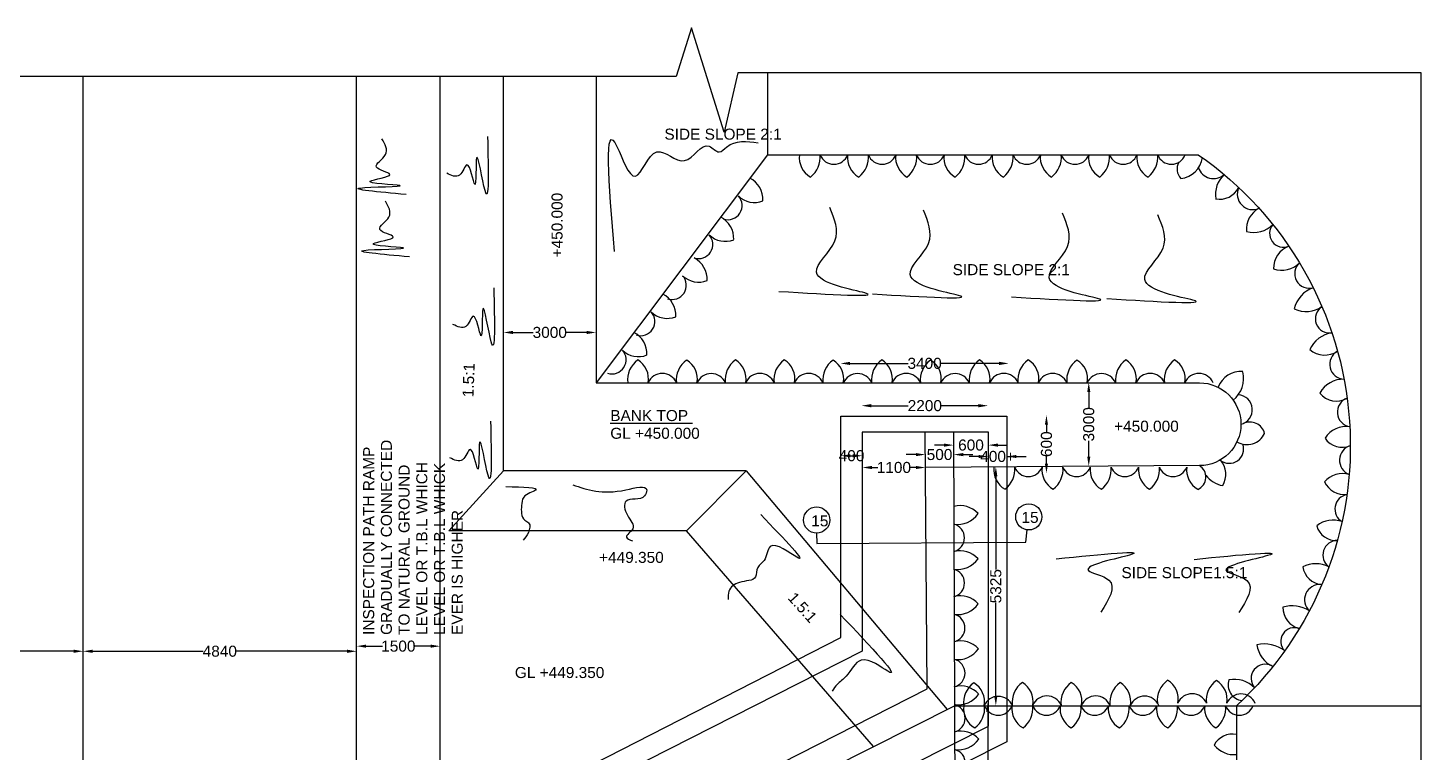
# Model space of a CAD drawing. Header units: millimetres. Extents: x 5757556 to 5765813, y 20979447 to 20984701.
# Drawn here: x 5762282 to 5764178, y 20982435 to 20983420 of the extents above; entities that cross this region are included whole.
import ezdxf

# ---------------------------------------------------------------- set-up
doc = ezdxf.new("R2010")
doc.units = ezdxf.units.MM
doc.header["$MEASUREMENT"] = 0
for name, color, linetype in [('DIMENSIONS', 7, 'Continuous'), ('DRAWING', 7, 'Continuous'), ('TEXT', 7, 'Continuous')]:
    doc.layers.add(name, color=color, linetype=linetype)
doc.styles.get("Standard").update_dxf_attribs({"font": 'arial.ttf', "height": 15})
doc.dimstyles.get("Standard").update_dxf_attribs({"dimtxt": 15, "dimasz": 13, "dimexe": 0.18, "dimexo": 0.0625, "dimgap": 0.09, "dimtad": 0, "dimdec": 0, "dimzin": 0, "dimdsep": 46, "dimtxsty": 'Standard', "dimcen": 0.09, "dimse1": 1, "dimse2": 1, "dimadec": 0, "dimazin": 0, "dimtfac": 1, "dimtdec": 0, "dimtofl": 0, "dimtmove": 0, "dimatfit": 3, "dimfxl": 1, "dimtolj": 1, "dimtzin": 0, "dimarcsym": 0})

# ---------------------------------------------------------------- blocks, each defined once
blk = doc.blocks.new('*D111')
at = {"layer": 'Defpoints', "color": 0, "transparency": 16777216}
for p in [(5762929.1, 20983006.2), (5763055, 20983006.2), (5763055, 20983006.2)]:
    blk.add_point(p, dxfattribs=at)
at = {"layer": 'DIMENSIONS', "color": 0, "lineweight": -2, "transparency": 16777216}
for p, q in [((5762942.1, 20983006.2), (5762969.6, 20983006.2)), ((5763042, 20983006.2), (5763014.5, 20983006.2))]:
    blk.add_line(p, q, dxfattribs=at)
at = {"layer": 'DIMENSIONS', "color": 0, "transparency": 16777216}
for points in [[(5762942.1, 20983008.4), (5762942.1, 20983004), (5762929.1, 20983006.2)], [(5763042, 20983008.4), (5763042, 20983004), (5763055, 20983006.2)]]:
    blk.add_solid(points, dxfattribs=at)
at = {"layer": 'DIMENSIONS', "color": 0, "transparency": 16777216, "insert": (5762992, 20983006.2), "char_height": 15, "attachment_point": 5}
blk.add_mtext('\\A1;3000', dxfattribs=at)
blk = doc.blocks.new('*D112')
at = {"layer": 'Defpoints', "color": 0, "transparency": 16777216}
for p in [(5763388, 20982838.5), (5763417.2, 20982838.5), (5763417.2, 20982838.5)]:
    blk.add_point(p, dxfattribs=at)
at = {"layer": 'DIMENSIONS', "color": 0, "lineweight": -2, "transparency": 16777216}
blk.add_line((5763401, 20982838.5), (5763404.2, 20982838.5), dxfattribs=at)
at = {"layer": 'DIMENSIONS', "color": 0, "transparency": 16777216}
for points in [[(5763401, 20982840.6), (5763401, 20982836.3), (5763388, 20982838.5)], [(5763404.2, 20982840.6), (5763404.2, 20982836.3), (5763417.2, 20982838.5)]]:
    blk.add_solid(points, dxfattribs=at)
at = {"layer": 'DIMENSIONS', "color": 0, "transparency": 16777216, "insert": (5763402.6, 20982838.5), "char_height": 15, "attachment_point": 5}
blk.add_mtext('\\A1;400', dxfattribs=at)
blk = doc.blocks.new('*D113')
at = {"layer": 'Defpoints', "color": 0, "transparency": 16777216}
for p in [(5763417.2, 20982824.4), (5763503.2, 20982825), (5763503.2, 20982822.5)]:
    blk.add_point(p, dxfattribs=at)
at = {"layer": 'DIMENSIONS', "color": 0, "lineweight": -2, "transparency": 16777216}
for p, q in [((5763430.2, 20982822.5), (5763438.4, 20982822.5)), ((5763490.2, 20982822.5), (5763482, 20982822.5))]:
    blk.add_line(p, q, dxfattribs=at)
at = {"layer": 'DIMENSIONS', "color": 0, "transparency": 16777216}
for points in [[(5763430.2, 20982824.7), (5763430.2, 20982820.4), (5763417.2, 20982822.5)], [(5763490.2, 20982824.7), (5763490.2, 20982820.4), (5763503.2, 20982822.5)]]:
    blk.add_solid(points, dxfattribs=at)
at = {"layer": 'DIMENSIONS', "color": 0, "transparency": 16777216, "insert": (5763460.2, 20982822.5), "char_height": 15, "attachment_point": 5}
blk.add_mtext('\\A1;1100', dxfattribs=at)
blk = doc.blocks.new('*D114')
at = {"layer": 'Defpoints', "color": 0, "transparency": 16777216}
for p in [(5763503.1, 20982839.9), (5763541.5, 20982840.1), (5763541.5, 20982840.1)]:
    blk.add_point(p, dxfattribs=at)
at = {"layer": 'DIMENSIONS', "color": 0, "lineweight": -2, "transparency": 16777216}
for p, q in [((5763490.1, 20982840.1), (5763477.1, 20982840.1)), ((5763554.5, 20982840.1), (5763567.5, 20982840.1))]:
    blk.add_line(p, q, dxfattribs=at)
at = {"layer": 'DIMENSIONS', "color": 0, "transparency": 16777216}
for points in [[(5763490.1, 20982842.2), (5763490.1, 20982837.9), (5763503.1, 20982840.1)], [(5763554.5, 20982842.2), (5763554.5, 20982837.9), (5763541.5, 20982840.1)]]:
    blk.add_solid(points, dxfattribs=at)
at = {"layer": 'DIMENSIONS', "color": 0, "transparency": 16777216, "insert": (5763522.3, 20982840.1), "char_height": 15, "attachment_point": 5}
blk.add_mtext('\\A1;500', dxfattribs=at)
blk = doc.blocks.new('*D115')
at = {"layer": 'Defpoints', "color": 0, "transparency": 16777216}
for p in [(5763541.4, 20982853), (5763588.7, 20982853), (5763588.7, 20982853)]:
    blk.add_point(p, dxfattribs=at)
at = {"layer": 'DIMENSIONS', "color": 0, "lineweight": -2, "transparency": 16777216}
for p, q in [((5763528.4, 20982853), (5763515.4, 20982853)), ((5763601.7, 20982853), (5763614.7, 20982853))]:
    blk.add_line(p, q, dxfattribs=at)
at = {"layer": 'DIMENSIONS', "color": 0, "transparency": 16777216}
for points in [[(5763528.4, 20982855.1), (5763528.4, 20982850.8), (5763541.4, 20982853)], [(5763601.7, 20982855.1), (5763601.7, 20982850.8), (5763588.7, 20982853)]]:
    blk.add_solid(points, dxfattribs=at)
at = {"layer": 'DIMENSIONS', "color": 0, "transparency": 16777216, "insert": (5763565.1, 20982853), "char_height": 15, "attachment_point": 5}
blk.add_mtext('\\A1;600', dxfattribs=at)
blk = doc.blocks.new('*D116')
at = {"layer": 'Defpoints', "color": 0, "transparency": 16777216}
for p in [(5763588.7, 20982837.5), (5763614, 20982837.5), (5763614, 20982837.5)]:
    blk.add_point(p, dxfattribs=at)
at = {"layer": 'DIMENSIONS', "color": 0, "lineweight": -2, "transparency": 16777216}
for p, q in [((5763575.7, 20982837.5), (5763562.7, 20982837.5)), ((5763627, 20982837.5), (5763640, 20982837.5))]:
    blk.add_line(p, q, dxfattribs=at)
at = {"layer": 'DIMENSIONS', "color": 0, "transparency": 16777216}
for points in [[(5763575.7, 20982839.6), (5763575.7, 20982835.3), (5763588.7, 20982837.5)], [(5763627, 20982839.6), (5763627, 20982835.3), (5763614, 20982837.5)]]:
    blk.add_solid(points, dxfattribs=at)
at = {"layer": 'DIMENSIONS', "color": 0, "transparency": 16777216, "insert": (5763601.3, 20982837.5), "char_height": 15, "attachment_point": 5}
blk.add_mtext('\\A1;400+', dxfattribs=at)
blk = doc.blocks.new('*D117')
at = {"layer": 'Defpoints', "color": 0, "transparency": 16777216}
for p in [(5763674.9, 20982823.7), (5763598.9, 20982498.6), (5763686.4, 20982498.6)]:
    blk.add_point(p, dxfattribs=at)
at = {"layer": 'DIMENSIONS', "color": 0, "lineweight": -2, "transparency": 16777216}
for p, q in [((5763598.9, 20982810.7), (5763598.9, 20982683.7)), ((5763598.9, 20982511.6), (5763598.9, 20982638.6))]:
    blk.add_line(p, q, dxfattribs=at)
at = {"layer": 'DIMENSIONS', "color": 0, "transparency": 16777216}
for points in [[(5763596.7, 20982810.7), (5763601, 20982810.7), (5763598.9, 20982823.7)], [(5763596.7, 20982511.6), (5763601, 20982511.6), (5763598.9, 20982498.6)]]:
    blk.add_solid(points, dxfattribs=at)
at = {"layer": 'DIMENSIONS', "color": 0, "transparency": 16777216, "insert": (5763598.9, 20982661.1), "char_height": 15, "attachment_point": 5, "rotation": 90}
blk.add_mtext('\\A1;5325', dxfattribs=at)
blk = doc.blocks.new('*D120')
at = {"layer": 'Defpoints', "color": 0, "transparency": 16777216}
for p in [(5763562.5, 20982503.3), (5763587.8, 20981245.6), (5763592.5, 20981245.6)]:
    blk.add_point(p, dxfattribs=at)
at = {"layer": 'DIMENSIONS', "color": 0, "lineweight": -2, "transparency": 16777216}
for p, q in [((5763587.8, 20982490.3), (5763587.8, 20981902)), ((5763587.8, 20981258.6), (5763587.8, 20981846.9))]:
    blk.add_line(p, q, dxfattribs=at)
at = {"layer": 'DIMENSIONS', "color": 0, "transparency": 16777216}
for points in [[(5763585.6, 20982490.3), (5763589.9, 20982490.3), (5763587.8, 20982503.3)], [(5763585.6, 20981258.6), (5763589.9, 20981258.6), (5763587.8, 20981245.6)]]:
    blk.add_solid(points, dxfattribs=at)
at = {"layer": 'DIMENSIONS', "color": 0, "transparency": 16777216, "insert": (5763587.8, 20981874.5), "char_height": 15, "attachment_point": 5, "rotation": 90}
blk.add_mtext('\\A1;16600', dxfattribs=at)
blk = doc.blocks.new('*D139')
at = {"layer": 'Defpoints', "color": 0, "transparency": 16777216}
for p in [(5761880.3, 20982572.6), (5762357.1, 20982572.6), (5762357.1, 20982572.6)]:
    blk.add_point(p, dxfattribs=at)
at = {"layer": 'DIMENSIONS', "color": 0, "lineweight": -2, "transparency": 16777216}
for p, q in [((5761893.3, 20982572.6), (5762096.1, 20982572.6)), ((5762344.1, 20982572.6), (5762141.3, 20982572.6))]:
    blk.add_line(p, q, dxfattribs=at)
at = {"layer": 'DIMENSIONS', "color": 0, "transparency": 16777216}
for points in [[(5761893.3, 20982574.8), (5761893.3, 20982570.4), (5761880.3, 20982572.6)], [(5762344.1, 20982574.8), (5762344.1, 20982570.4), (5762357.1, 20982572.6)]]:
    blk.add_solid(points, dxfattribs=at)
at = {"layer": 'DIMENSIONS', "color": 0, "transparency": 16777216, "insert": (5762118.7, 20982572.6), "char_height": 15, "attachment_point": 5}
blk.add_mtext('\\A1;6225', dxfattribs=at)
blk = doc.blocks.new('*D140')
at = {"layer": 'Defpoints', "color": 0, "transparency": 16777216}
for p in [(5762357.1, 20982572.6), (5762729.2, 20982572.6), (5762729.2, 20982572.6)]:
    blk.add_point(p, dxfattribs=at)
at = {"layer": 'DIMENSIONS', "color": 0, "lineweight": -2, "transparency": 16777216}
for p, q in [((5762370.1, 20982572.6), (5762520.4, 20982572.6)), ((5762716.2, 20982572.6), (5762565.9, 20982572.6))]:
    blk.add_line(p, q, dxfattribs=at)
at = {"layer": 'DIMENSIONS', "color": 0, "transparency": 16777216}
for points in [[(5762370.1, 20982574.8), (5762370.1, 20982570.4), (5762357.1, 20982572.6)], [(5762716.2, 20982574.8), (5762716.2, 20982570.4), (5762729.2, 20982572.6)]]:
    blk.add_solid(points, dxfattribs=at)
at = {"layer": 'DIMENSIONS', "color": 0, "transparency": 16777216, "insert": (5762543.1, 20982572.6), "char_height": 15, "attachment_point": 5}
blk.add_mtext('\\A1;4840', dxfattribs=at)
blk = doc.blocks.new('*D141')
at = {"layer": 'Defpoints', "color": 0, "transparency": 16777216}
for p in [(5762729.2, 20982572.6), (5762842.9, 20982579.5), (5762842.9, 20982579.5)]:
    blk.add_point(p, dxfattribs=at)
at = {"layer": 'DIMENSIONS', "color": 0, "lineweight": -2, "transparency": 16777216}
for p, q in [((5762742.2, 20982579.5), (5762764.3, 20982579.5)), ((5762829.9, 20982579.5), (5762807.8, 20982579.5))]:
    blk.add_line(p, q, dxfattribs=at)
at = {"layer": 'DIMENSIONS', "color": 0, "transparency": 16777216}
for points in [[(5762742.2, 20982581.7), (5762742.2, 20982577.4), (5762729.2, 20982579.5)], [(5762829.9, 20982581.7), (5762829.9, 20982577.4), (5762842.9, 20982579.5)]]:
    blk.add_solid(points, dxfattribs=at)
at = {"layer": 'DIMENSIONS', "color": 0, "transparency": 16777216, "insert": (5762786, 20982579.5), "char_height": 15, "attachment_point": 5}
blk.add_mtext('\\A1;1500', dxfattribs=at)
blk = doc.blocks.new('*D175')
at = {"layer": 'Defpoints', "color": 0, "transparency": 16777216}
for p in [(5763616.4, 20982964.1), (5763387.6, 20982892.2), (5763616.4, 20982892.9)]:
    blk.add_point(p, dxfattribs=at)
at = {"layer": 'DIMENSIONS', "color": 0, "lineweight": -2, "transparency": 16777216}
for p, q in [((5763400.6, 20982964.1), (5763479.5, 20982964.1)), ((5763603.4, 20982964.1), (5763524.4, 20982964.1))]:
    blk.add_line(p, q, dxfattribs=at)
at = {"layer": 'DIMENSIONS', "color": 0, "transparency": 16777216}
for points in [[(5763400.6, 20982966.3), (5763400.6, 20982961.9), (5763387.6, 20982964.1)], [(5763603.4, 20982966.3), (5763603.4, 20982961.9), (5763616.4, 20982964.1)]]:
    blk.add_solid(points, dxfattribs=at)
at = {"layer": 'DIMENSIONS', "color": 0, "transparency": 16777216, "insert": (5763502, 20982964.1), "char_height": 15, "attachment_point": 5}
blk.add_mtext('\\A1;3400', dxfattribs=at)
blk = doc.blocks.new('*D176')
at = {"layer": 'Defpoints', "color": 0, "transparency": 16777216}
for p in [(5763588.3, 20982906.6), (5763416.3, 20982870.3), (5763588.3, 20982869.6)]:
    blk.add_point(p, dxfattribs=at)
at = {"layer": 'DIMENSIONS', "color": 0, "lineweight": -2, "transparency": 16777216}
for p, q in [((5763429.3, 20982906.6), (5763479.7, 20982906.6)), ((5763575.3, 20982906.6), (5763524.9, 20982906.6))]:
    blk.add_line(p, q, dxfattribs=at)
at = {"layer": 'DIMENSIONS', "color": 0, "transparency": 16777216}
for points in [[(5763429.3, 20982908.8), (5763429.3, 20982904.4), (5763416.3, 20982906.6)], [(5763575.3, 20982908.8), (5763575.3, 20982904.4), (5763588.3, 20982906.6)]]:
    blk.add_solid(points, dxfattribs=at)
at = {"layer": 'DIMENSIONS', "color": 0, "transparency": 16777216, "insert": (5763502.3, 20982906.6), "char_height": 15, "attachment_point": 5}
blk.add_mtext('\\A1;2200', dxfattribs=at)
blk = doc.blocks.new('*D177')
at = {"layer": 'Defpoints', "color": 0, "transparency": 16777216}
for p in [(5763730.8, 20982938.1), (5763725.3, 20982824.4), (5763734.2, 20982824.4)]:
    blk.add_point(p, dxfattribs=at)
at = {"layer": 'DIMENSIONS', "color": 0, "lineweight": -2, "transparency": 16777216}
for p, q in [((5763725.3, 20982925.1), (5763725.3, 20982903.7)), ((5763725.3, 20982837.4), (5763725.3, 20982858.8))]:
    blk.add_line(p, q, dxfattribs=at)
at = {"layer": 'DIMENSIONS', "color": 0, "transparency": 16777216}
for points in [[(5763723.2, 20982925.1), (5763727.5, 20982925.1), (5763725.3, 20982938.1)], [(5763723.2, 20982837.4), (5763727.5, 20982837.4), (5763725.3, 20982824.4)]]:
    blk.add_solid(points, dxfattribs=at)
at = {"layer": 'DIMENSIONS', "color": 0, "transparency": 16777216, "insert": (5763725.3, 20982881.3), "char_height": 15, "attachment_point": 5, "rotation": 90}
blk.add_mtext('\\A1;3000', dxfattribs=at)
blk = doc.blocks.new('*D178')
at = {"layer": 'Defpoints', "color": 0, "transparency": 16777216}
for p in [(5763613.7, 20982893.6), (5763613, 20982814.9), (5763667.8, 20982814.9)]:
    blk.add_point(p, dxfattribs=at)
at = {"layer": 'DIMENSIONS', "color": 0, "lineweight": -2, "transparency": 16777216}
for p, q in [((5763667.8, 20982880.6), (5763667.8, 20982870.9)), ((5763667.8, 20982827.9), (5763667.8, 20982837.5))]:
    blk.add_line(p, q, dxfattribs=at)
at = {"layer": 'DIMENSIONS', "color": 0, "transparency": 16777216}
for points in [[(5763665.6, 20982880.6), (5763669.9, 20982880.6), (5763667.8, 20982893.6)], [(5763665.6, 20982827.9), (5763669.9, 20982827.9), (5763667.8, 20982814.9)]]:
    blk.add_solid(points, dxfattribs=at)
at = {"layer": 'DIMENSIONS', "color": 0, "transparency": 16777216, "insert": (5763667.8, 20982854.2), "char_height": 15, "attachment_point": 5, "rotation": 90}
blk.add_mtext('\\A1;600', dxfattribs=at)

msp = doc.modelspace()

# ---------------------------------------------------------------- linework, layer by layer
at = {"layer": 'DIMENSIONS', "color": 0}
msp.add_lwpolyline([(5763355.1, 20982733.3), (5763355.4, 20982719.1), (5763639.6, 20982720.9), (5763641.6, 20982737.7)], dxfattribs=at)
for centre in [(5763355.1, 20982751.1), (5763643.7, 20982755.4)]:
    msp.add_circle(centre, 17.8, dxfattribs=at)
for points in [[(5763080.1, 20983116.3), (5763083.9, 20983258.4), (5763108.5, 20983218.7), (5763137.7, 20983251.7), (5763175.4, 20983239.9), (5763209, 20983259.4), (5763222.5, 20983251.7), (5763232.6, 20983258.4), (5763275.6, 20983264)], [(5763023.3, 20982799.1), (5763095.6, 20982792.1), (5763123.9, 20982791.7), (5763121.1, 20982783.8), (5763095.8, 20982776.9), (5763097.6, 20982757.5), (5763105, 20982739.3), (5763096.2, 20982727.7), (5763104.6, 20982722.6)], [(5762932.3, 20982796.5), (5762972.4, 20982791.6), (5762956.5, 20982782), (5762953.6, 20982770.8), (5762953.6, 20982759.9), (5762957.9, 20982751), (5762963.3, 20982747.3), (5762962.9, 20982734), (5762955.7, 20982723.6)], [(5763279, 20982758.4), (5763328.2, 20982700.4), (5763291.8, 20982714.9), (5763283.6, 20982696.1), (5763275, 20982686.7), (5763271.9, 20982673.7), (5763250, 20982666.3), (5763235.8, 20982654.3), (5763234.9, 20982643)], [(5763387, 20982622.8), (5763451.8, 20982545.5), (5763415.8, 20982560.4), (5763395.1, 20982538.6), (5763383, 20982527.5), (5763376.4, 20982518.5)]]:
    msp.add_spline(points, degree=3, dxfattribs=at)
at = {"layer": 'DRAWING', "color": 0}
for points in [[(5760784.4, 20980737.9), (5762158.2, 20980737.9), (5762179.6, 20980801.3), (5762186.5, 20980663.8), (5762205.5, 20980737.9), (5763514.9, 20980737.9), (5763517.9, 20980783.1), (5763576.2, 20980693.7), (5763579.5, 20980743.1), (5764177.5, 20980743.1), (5764177.5, 20983359.2), (5763248, 20983359.2), (5763229.2, 20983278.7), (5763184.8, 20983420.4), (5763163.8, 20983354.3), (5761512.8, 20983354.3), (5761495.9, 20983223), (5761450.9, 20983418), (5761429.9, 20983351.7), (5760272.4, 20983351.7)], [(5762385.1, 20982229.7), (5762357.1, 20982363.3), (5762357.1, 20983354.3)], [(5762729.2, 20981871.3), (5762729.2, 20983354.3)], [(5762842.9, 20981871.7), (5762842.9, 20983354.3)], [(5762929.1, 20982818.1), (5762929.1, 20983354.3)], [(5763288.2, 20983247.9), (5763055, 20982937.7)], [(5762431.2, 20982199.5), (5762431.2, 20982314.4), (5762682, 20982314.4), (5762682, 20982327.6), (5762871.8, 20982327.6), (5763388, 20982591.1), (5763388, 20982892.2), (5763614, 20982892.2), (5763614, 20982449.5), (5762862.2, 20982070.7)], [(5762561.3, 20982194.4), (5762862.2, 20982194.4), (5763505.3, 20982521.7), (5763502.9, 20982870.4)], [(5762862.2, 20982104.6), (5763588.7, 20982470.7), (5763588.7, 20982870.4), (5763417.2, 20982870.4), (5763417.2, 20982572.7), (5762862.2, 20982291.4)], [(5763541.4, 20982870.4), (5763547.2, 20981245.6)], [(5763259.1, 20982818.1), (5762929.1, 20982818.1), (5762854.8, 20982736.2)], [(5763432.5, 20982443), (5763178, 20982736.2), (5763259.1, 20982818.1), (5763532.6, 20982493.5)], [(5763178, 20982736.2), (5762854.8, 20982736.2)], [(5762862.2, 20982155.7), (5763542.7, 20982498.6), (5764177.5, 20982498.6)], [(5763926.3, 20982498.6), (5763926.3, 20981245.6)]]:
    msp.add_lwpolyline(points, dxfattribs=at)
for points in [[(5763055, 20983354.3), (5763055, 20982937.7), (5763876, 20982937.7, -1), (5763876, 20982825.1), (5763503.3, 20982822.5)], [(5763288.2, 20983359.2), (5763288.2, 20983247.9), (5763874.3, 20983247.9, -0.479835), (5763926.3, 20982498.6, -1.149078)]]:
    msp.add_lwpolyline(points, format="xyb", dxfattribs=at)
for centre, radius, start, end in [((5763362, 20983244.1), 30.6, 172.8561, 240.1945), ((5763325.8, 20983244.7), 34.3, 307.6406, 5.3558), ((5763378.6, 20983254.8), 19.9, 200.3951, 339.6049), ((5763427.6, 20983244.1), 30.6, 172.8561, 240.1945), ((5763391.4, 20983244.7), 34.3, 307.6406, 5.3558), ((5763444.2, 20983254.8), 19.9, 200.3951, 339.6049), ((5763493.2, 20983244.1), 30.6, 172.8561, 240.1945), ((5763457, 20983244.7), 34.3, 307.6406, 5.3558), ((5763509.8, 20983254.8), 19.9, 200.3951, 339.6049), ((5763558.8, 20983244.1), 30.6, 172.8561, 240.1945), ((5763522.6, 20983244.7), 34.3, 307.6406, 5.3558), ((5763575.4, 20983254.8), 19.9, 200.3951, 339.6049), ((5763624.4, 20983244.1), 30.6, 172.8561, 240.1945), ((5763588.2, 20983244.7), 34.3, 307.6406, 5.3558), ((5763641, 20983254.8), 19.9, 200.3951, 339.6049), ((5763690, 20983244.1), 30.6, 172.8561, 240.1945), ((5763653.8, 20983244.7), 34.3, 307.6406, 5.3558), ((5763706.6, 20983254.8), 19.9, 200.3951, 339.6049), ((5763755.6, 20983244.1), 30.6, 172.8561, 240.1945), ((5763719.4, 20983244.7), 34.3, 307.6406, 5.3558), ((5763772.2, 20983254.8), 19.9, 200.3951, 339.6049), ((5763821.2, 20983244.1), 30.6, 172.8561, 240.1945), ((5763785, 20983244.7), 34.3, 307.6406, 5.3558), ((5763837.8, 20983254.8), 19.9, 200.3951, 339.6049), ((5763864.1, 20983228.5), 18.7, 150.8146, 224.1408), ((5763846.5, 20983249), 33.8, 277.1118, 351.3692), ((5763895.1, 20983237), 21.6, 198.2077, 311.9935), ((5763935.1, 20983193.4), 37.5, 132.7862, 188.36), ((5763249.4, 20983187), 32.7, 357.0775, 62.8277), ((5763903.4, 20983216.6), 29.2, 259.1447, 332.896), ((5763948.3, 20983194.2), 20.9, 154.2967, 294.607), ((5763234.3, 20983178.9), 19.4, 251.9563, 42.1269), ((5763270.4, 20983213.9), 30.9, 225.3244, 292.1381), ((5763209.6, 20983134.1), 32.7, 357.0775, 62.8277), ((5763972.2, 20983146.6), 32.4, 118.0821, 185.3689), ((5763949.9, 20983178.4), 36.2, 254.1385, 315.7048), ((5763990.2, 20983141), 18.9, 139.9657, 292.9815), ((5763194.4, 20983126), 19.4, 251.9563, 42.1269), ((5763230.6, 20983161), 30.9, 225.3244, 292.1381), ((5764008.7, 20983093.6), 32, 110.2945, 181.806), ((5763173.5, 20983078.4), 32.7, 357.0775, 62.8277), ((5763987.5, 20983125.6), 34.8, 251.857, 314.9563), ((5764025.7, 20983086.3), 20.1, 132.5867, 284.9605), ((5763158.4, 20983070.4), 19.4, 251.9563, 42.1269), ((5763194.5, 20983105.4), 30.9, 225.3244, 292.1381), ((5764043.7, 20983029.3), 39.8, 108.8732, 167.1198), ((5763130.8, 20983029.3), 32.7, 357.0775, 62.8277), ((5763115.6, 20983021.2), 19.4, 251.9563, 42.1269), ((5763151.8, 20983056.2), 30.9, 225.3244, 292.1381), ((5764021, 20983072.7), 38.1, 245.0838, 304.6434), ((5764053, 20983024.9), 19.4, 122.2583, 279.4211), ((5763091.6, 20982977.2), 32.7, 357.0775, 62.8277), ((5764061.6, 20982967.4), 38.7, 97.9724, 156.51), ((5763076.5, 20982969.2), 19.4, 251.9563, 42.1269), ((5763112.6, 20983004.2), 30.9, 225.3244, 292.1381), ((5764046.3, 20983006.7), 31.3, 229.7565, 304.064), ((5764073.5, 20982962.9), 20.4, 118.2858, 267.9717), ((5763131.1, 20982941.7), 33.3, 125.4348, 186.8227), ((5763096.8, 20982943.4), 29.5, 348.8923, 59.4866), ((5763197.5, 20982941.6), 33.3, 125.4348, 186.8227), ((5763163.3, 20982943.2), 29.5, 348.8923, 59.4866), ((5763263.9, 20982941.7), 33.3, 125.4348, 186.8227), ((5763229.6, 20982943.4), 29.5, 348.8923, 59.4866), ((5763330.2, 20982941.7), 33.3, 125.4348, 186.8227), ((5763296, 20982943.4), 29.5, 348.8923, 59.4866), ((5763396.7, 20982941.6), 33.3, 125.4348, 186.8227), ((5763362.4, 20982943.2), 29.5, 348.8923, 59.4866), ((5763463, 20982941.7), 33.3, 125.4348, 186.8227), ((5763428.7, 20982943.4), 29.5, 348.8923, 59.4866), ((5763529.4, 20982941.6), 33.3, 125.4348, 186.8227), ((5763495.2, 20982943.2), 29.5, 348.8923, 59.4866), ((5763595.8, 20982941.7), 33.3, 125.4348, 186.8227), ((5763561.5, 20982943.4), 29.5, 348.8923, 59.4866), ((5763662.1, 20982941.7), 33.3, 125.4348, 186.8227), ((5763627.9, 20982943.4), 29.5, 348.8923, 59.4866), ((5763728.6, 20982941.6), 33.3, 125.4348, 186.8227), ((5763694.3, 20982943.2), 29.5, 348.8923, 59.4866), ((5763794.9, 20982941.7), 33.3, 125.4348, 186.8227), ((5763760.6, 20982943.4), 29.5, 348.8923, 59.4866), ((5763861.3, 20982941.7), 33.3, 125.4348, 186.8227), ((5763827, 20982943.4), 29.5, 348.8923, 59.4866), ((5763932.1, 20982920), 33, 85.1344, 159.0852), ((5763898.2, 20982943.8), 37.9, 308.5932, 13.7257), ((5763145.1, 20982929.5), 21, 22.742, 157.013), ((5763211.6, 20982929.3), 21, 22.742, 157.013), ((5763277.9, 20982929.5), 21, 22.742, 157.013), ((5763344.3, 20982929.5), 21, 22.742, 157.013), ((5763410.7, 20982929.3), 21, 22.742, 157.013), ((5763477, 20982929.5), 21, 22.742, 157.013), ((5763543.5, 20982929.3), 21, 22.742, 157.013), ((5763609.8, 20982929.5), 21, 22.742, 157.013), ((5763676.2, 20982929.5), 21, 22.742, 157.013), ((5763742.6, 20982929.3), 21, 22.742, 157.013), ((5763808.9, 20982929.5), 21, 22.742, 157.013), ((5763875.3, 20982929.5), 21, 22.742, 157.013), ((5764071.4, 20982906.6), 36, 87.8736, 151.56), ((5763927.6, 20982901.1), 20.3, 283.4676, 86.9747), ((5764062.5, 20982941.9), 29.1, 218.7091, 299.7296), ((5764083.4, 20982897.8), 19.9, 108.787, 261.9319), ((5763944.3, 20982863.5), 20.9, 14.8704, 114.8661), ((5764075.4, 20982844.9), 33.5, 81.129, 148.6547), ((5763940.7, 20982879.7), 26.1, 238.3553, 335.6047), ((5764069.8, 20982877.3), 27.4, 212.9511, 294.8149), ((5763916.7, 20982847.5), 19.3, 230.0687, 20.2107), ((5764087.2, 20982832.5), 20.8, 106.5789, 248.7358), ((5763626.6, 20982819.4), 30.6, 172.8561, 240.1945), ((5763590.4, 20982820), 34.3, 307.6406, 5.3558), ((5763643.2, 20982830.1), 19.9, 200.3951, 339.6049), ((5763692.2, 20982819.4), 30.6, 172.8561, 240.1945), ((5763656, 20982820), 34.3, 307.6406, 5.3558), ((5763708.8, 20982830.1), 19.9, 200.3951, 339.6049), ((5763757.8, 20982819.4), 30.6, 172.8561, 240.1945), ((5763721.6, 20982820), 34.3, 307.6406, 5.3558), ((5763774.4, 20982830.1), 19.9, 200.3951, 339.6049), ((5763823.4, 20982819.4), 30.6, 172.8561, 240.1945), ((5763787.2, 20982820), 34.3, 307.6406, 5.3558), ((5763840, 20982830.1), 19.9, 200.3951, 339.6049), ((5763889, 20982819.4), 30.6, 172.8561, 240.1945), ((5763866.2, 20982809.5), 18.4, 294.325, 57.9433), ((5763882.1, 20982813.1), 29.7, 329.1565, 41.412), ((5763915.8, 20982837.1), 40.1, 218.5258, 258.1236), ((5764070.9, 20982781.4), 32.9, 74.5243, 139.2223), ((5764074, 20982817), 31.4, 206.8004, 274.8639), ((5764080.2, 20982766.1), 20, 100.4286, 239.1943), ((5763550.1, 20982737.5), 33.2, 42.3407, 104.5679), ((5763537.1, 20982726.9), 19.2, 283.7641, 75.9918), ((5763546.7, 20982779.1), 34, 261.7475, 325.3427), ((5764057.9, 20982714.6), 36.4, 70.5234, 127.7251), ((5764061.3, 20982749.8), 26.5, 194.1918, 275.1778), ((5763550.1, 20982676.1), 33.2, 42.3407, 104.5679), ((5764063.7, 20982703.5), 19.9, 90.0236, 234.3939), ((5763546.7, 20982717.8), 34, 261.7475, 325.3427), ((5764034.2, 20982651.8), 39.8, 63.2853, 116.55), ((5764045.2, 20982692.3), 29.2, 189.6105, 264.7146), ((5763537.1, 20982665.5), 19.2, 283.7641, 75.9918), ((5763550.5, 20982614.8), 33.2, 42.3407, 104.5679), ((5764039.6, 20982642.7), 20.7, 85.5209, 227.1445), ((5763547.1, 20982656.5), 34, 261.7475, 325.3427), ((5764002.2, 20982591.8), 42.6, 56.8104, 107.5257), ((5764019.6, 20982632.6), 30.2, 180.3928, 255.2235), ((5763537.6, 20982604.2), 19.2, 283.7641, 75.9918), ((5764005.1, 20982586.2), 18.5, 68.5805, 224.8203), ((5763550.7, 20982553.5), 33.2, 42.3407, 104.5679), ((5763547.3, 20982595.2), 34, 261.7475, 325.3427), ((5763964.3, 20982537.2), 45.3, 52.3771, 102.8808), ((5763990.1, 20982585.4), 36.1, 186.282, 247.2861), ((5763537.8, 20982542.9), 19.2, 283.7641, 75.9918), ((5763965.6, 20982535.6), 19.4, 61.5596, 220.7292), ((5763923.4, 20982495.5), 38.9, 44.9602, 100.9443), ((5763551, 20982492.2), 33.2, 42.3407, 104.5679), ((5763588.2, 20982502.5), 33.3, 125.4348, 186.8227), ((5763554, 20982504.2), 29.5, 348.8923, 59.4866), ((5763654.3, 20982503.1), 33.3, 125.4348, 186.8227), ((5763620.1, 20982504.8), 29.5, 348.8923, 59.4866), ((5763720.8, 20982503), 33.3, 125.4348, 186.8227), ((5763686.5, 20982504.7), 29.5, 348.8923, 59.4866), ((5763787.2, 20982502.8), 33.3, 125.4348, 186.8227), ((5763753, 20982504.5), 29.5, 348.8923, 59.4866), ((5763851.9, 20982506), 33.3, 125.4348, 186.8227), ((5763817.7, 20982507.7), 29.5, 348.8923, 59.4866), ((5763918.4, 20982505.9), 33.3, 125.4348, 186.8227), ((5763884.1, 20982507.5), 29.5, 348.8923, 59.4866), ((5763936.4, 20982527), 21.5, 161.8686, 263.2434), ((5763538, 20982481.6), 19.2, 283.7641, 75.9918), ((5763547.6, 20982533.8), 34, 261.7475, 325.3427), ((5763585.6, 20982494.8), 30.6, 172.8561, 240.1945), ((5763549.4, 20982495.4), 34.3, 307.6406, 5.3558), ((5763602.3, 20982490.3), 21, 22.742, 157.013), ((5763602.2, 20982505.5), 19.9, 200.3951, 339.6049), ((5763651.2, 20982494.8), 30.6, 172.8561, 240.1945), ((5763615, 20982495.4), 34.3, 307.6406, 5.3558), ((5763668.4, 20982490.9), 21, 22.742, 157.013), ((5763667.8, 20982505.5), 19.9, 200.3951, 339.6049), ((5763716.8, 20982494.8), 30.6, 172.8561, 240.1945), ((5763680.6, 20982495.4), 34.3, 307.6406, 5.3558), ((5763733.4, 20982505.5), 19.9, 200.3951, 339.6049), ((5763734.8, 20982490.8), 21, 22.742, 157.013), ((5763782.4, 20982494.8), 30.6, 172.8561, 240.1945), ((5763746.2, 20982495.4), 34.3, 307.6406, 5.3558), ((5763799, 20982505.5), 19.9, 200.3951, 339.6049), ((5763801.3, 20982490.6), 21, 22.742, 157.013), ((5763848, 20982494.8), 30.6, 172.8561, 240.1945), ((5763811.8, 20982495.4), 34.3, 307.6406, 5.3558), ((5763864.6, 20982505.5), 19.9, 200.3951, 339.6049), ((5763866, 20982493.8), 21, 22.742, 157.013), ((5763913.6, 20982494.8), 30.6, 172.8561, 240.1945), ((5763877.4, 20982495.4), 34.3, 307.6406, 5.3558), ((5763930.2, 20982505.5), 19.9, 200.3951, 339.6049), ((5763932.4, 20982493.6), 21, 22.742, 157.013), ((5763551.2, 20982430.8), 33.2, 42.3407, 104.5679), ((5763920.8, 20982432.1), 27.9, 78.5663, 152.7993), ((5763547.8, 20982472.5), 34, 261.7475, 325.3427), ((5763923.1, 20982467), 35, 219.2559, 275.2075), ((5763538.3, 20982420.2), 19.2, 283.7641, 75.9918)]:
    msp.add_arc(centre, radius, start, end, dxfattribs=at)
for points in [[(5762796.5, 20983193.8), (5762734.2, 20983202.6), (5762787.9, 20983206.1), (5762747.6, 20983212), (5762774.5, 20983221.2), (5762756.2, 20983231.2), (5762768.5, 20983248.1), (5762763.6, 20983269.5)], [(5762907.4, 20983272.7), (5762903.9, 20983199.2), (5762892.5, 20983243.8), (5762889.9, 20983207.5), (5762879.4, 20983234.2), (5762869.3, 20983220.2), (5762851.8, 20983222.8)], [(5762801.1, 20983108.9), (5762738.9, 20983117.8), (5762792.6, 20983121.2), (5762752.3, 20983127.2), (5762779.1, 20983136.3), (5762760.9, 20983146.3), (5762773.2, 20983163.2), (5762768.3, 20983184.6)], [(5763303.7, 20983062.1), (5763420.7, 20983060), (5763355, 20983088.2), (5763380, 20983130.7), (5763373, 20983176)], [(5763431, 20983058.7), (5763548.1, 20983056.6), (5763482.4, 20983084.9), (5763507.3, 20983127.4), (5763500.3, 20983172.6)], [(5763620.2, 20983054.6), (5763737.2, 20983052.5), (5763671.5, 20983080.7), (5763696.5, 20983123.3), (5763689.5, 20983168.5)], [(5763750.1, 20983052.3), (5763867.1, 20983050.2), (5763801.5, 20983078.4), (5763826.4, 20983120.9), (5763819.4, 20983166.2)], [(5762915.9, 20983066.9), (5762912.4, 20982993.5), (5762901.1, 20983038.1), (5762898.4, 20983001.8), (5762887.9, 20983028.4), (5762877.8, 20983014.5), (5762860.3, 20983017.1)], [(5762911.5, 20982885.5), (5762908, 20982812.1), (5762896.6, 20982856.7), (5762894, 20982820.4), (5762883.5, 20982847.1), (5762873.4, 20982833.1), (5762855.9, 20982835.7)], [(5763681, 20982698.4), (5763780.8, 20982703.5), (5763724.8, 20982682.6), (5763752.6, 20982669.5), (5763741.7, 20982625.8)], [(5763868.8, 20982697.6), (5763968.6, 20982702.7), (5763912.6, 20982681.8), (5763940.4, 20982668.7), (5763929.5, 20982625.1)]]:
    msp.add_spline(points, degree=3, dxfattribs=at)

# ---------------------------------------------------------------- texts
at = {"layer": 'TEXT', "color": 0}
for s, p in [('SIDE SLOPE 2:1', (5763148, 20983268.4)), ('SIDE SLOPE 2:1', (5763540.1, 20983084.1)), ('%%UBANK TOP ', (5763074.3, 20982885.7)), ('GL +450.000', (5763074.3, 20982861.6)), ('+450.000', (5763759.8, 20982871.2)), ('15', (5763633.8, 20982747.2)), ('15', (5763347.8, 20982742.5)), ('+449.350', (5763059.1, 20982692.8)), ('SIDE SLOPE1.5:1', (5763769.8, 20982672)), ('GL +449.350', (5762944.5, 20982536.2))]:
    msp.add_text(s, height=15, dxfattribs=at).set_placement(p)
for s, rotation, p in [('+450.000', 90, (5763009.4, 20983108.2)), (' 1.5:1', 87.7735, (5762887.9, 20982912.1)), ('GRADUALLY CONNECTED ', 90, (5762777.2, 20982594.8)), ('INSPECTION PATH RAMP ', 90, (5762753.1, 20982594.8)), ('TO NATURAL GROUND ', 90, (5762801.3, 20982594.8)), ('LEVEL OR T.B.L WHICH ', 90, (5762825.4, 20982594.8)), ('LEVEL OR T.B.L WHICK ', 90, (5762849.5, 20982594.8)), ('EVER IS HIGHER ', 90, (5762873.6, 20982594.8)), ('1.5:1', 311.8451, (5763314.8, 20982644.6))]:
    msp.add_text(s, height=15, rotation=rotation, dxfattribs=at).set_placement(p)

# ---------------------------------------------------------------- dimensions: what is measured, and where the dimension line sits
at = {"layer": 'DIMENSIONS', "color": 0}
for base, p1, p2, text, picture, middle in [((5763055, 20983006.2), (5762929.1, 20983006.2), (5763055, 20983006.2), '3000', '*D111', (5762992, 20983006.2)), ((5763616.4, 20982964.1), (5763387.6, 20982892.2), (5763616.4, 20982892.9), '3400', '*D175', (5763502, 20982964.1)), ((5763588.3, 20982906.6), (5763416.3, 20982870.3), (5763588.3, 20982869.6), '2200', '*D176', (5763502.3, 20982906.6)), ((5763588.7, 20982853), (5763541.4, 20982853), (5763588.7, 20982853), '600', '*D115', (5763565.1, 20982853)), ((5763541.5, 20982840.1), (5763503.1, 20982839.9), (5763541.5, 20982840.1), '500', '*D114', (5763522.3, 20982840.1)), ((5763503.2, 20982822.5), (5763417.2, 20982824.4), (5763503.2, 20982825), '1100', '*D113', (5763460.2, 20982822.5)), ((5762357.1, 20982572.6), (5761880.3, 20982572.6), (5762357.1, 20982572.6), '6225', '*D139', (5762118.7, 20982572.6)), ((5762729.2, 20982572.6), (5762357.1, 20982572.6), (5762729.2, 20982572.6), '4840', '*D140', (5762543.1, 20982572.6)), ((5762842.9, 20982579.5), (5762729.2, 20982572.6), (5762842.9, 20982579.5), '1500', '*D141', (5762786, 20982579.5))]:
    dim = msp.add_linear_dim(base=base, p1=p1, p2=p2, text=text, dimstyle='Standard', dxfattribs=at)
    dim.commit()
    dim.dimension.update_dxf_attribs({"geometry": picture, "text_midpoint": middle})
for base, p1, p2, text, picture, middle in [((5763725.3, 20982824.4), (5763730.8, 20982938.1), (5763734.2, 20982824.4), '3000', '*D177', (5763725.3, 20982881.3)), ((5763667.8, 20982814.9), (5763613.7, 20982893.6), (5763613, 20982814.9), '600', '*D178', (5763667.8, 20982854.2)), ((5763598.9, 20982498.6), (5763674.9, 20982823.7), (5763686.4, 20982498.6), '5325', '*D117', (5763598.9, 20982661.1)), ((5763587.8, 20981245.6), (5763562.5, 20982503.3), (5763592.5, 20981245.6), '16600', '*D120', (5763587.8, 20981874.5))]:
    dim = msp.add_linear_dim(base=base, p1=p1, p2=p2, angle=90, text=text, dimstyle='Standard', dxfattribs=at)
    dim.commit()
    dim.dimension.update_dxf_attribs({"geometry": picture, "text_midpoint": middle})
for base, p1, p2, text, picture, middle in [((5763417.2, 20982838.5), (5763388, 20982838.5), (5763417.2, 20982838.5), '400', '*D112', (5763402.6, 20982838.5)), ((5763614, 20982837.5), (5763588.7, 20982837.5), (5763614, 20982837.5), '400+', '*D116', (5763601.3, 20982837.5))]:
    dim = msp.add_linear_dim(base=base, p1=p1, p2=p2, text=text, dimstyle='Standard', dxfattribs=at)
    dim.commit()
    dim.dimension.update_dxf_attribs({"geometry": picture, "text_midpoint": middle, "dimtype": 160})

doc.saveas('drawing.dxf')
